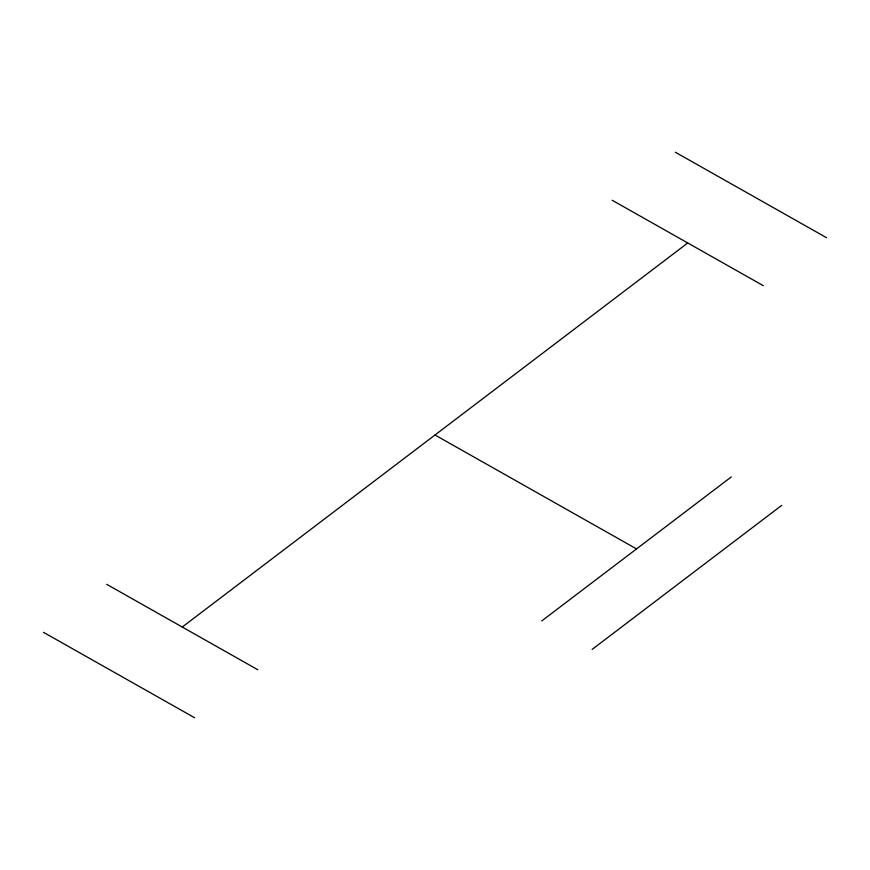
<?xml version="1.0" encoding="UTF-8"?>
<svg xmlns="http://www.w3.org/2000/svg" width="870" height="870" viewBox="0 0 870 870"><rect width="100%" height="100%" fill="white"/><g stroke="black" fill="none" stroke-linecap="round" stroke-linejoin="round"><path stroke-width="1.3" d="M182.254 627.031L687.746 242.969M541.749 620.93L731.311 476.912M592.133 649.411L781.684 505.383M675.359 152.239L826.5 237.673M612.165 200.241L763.316 285.686M435 435L636.525 548.916M106.684 584.314L257.825 669.759M43.5 632.327L194.641 717.761"/></g></svg>
